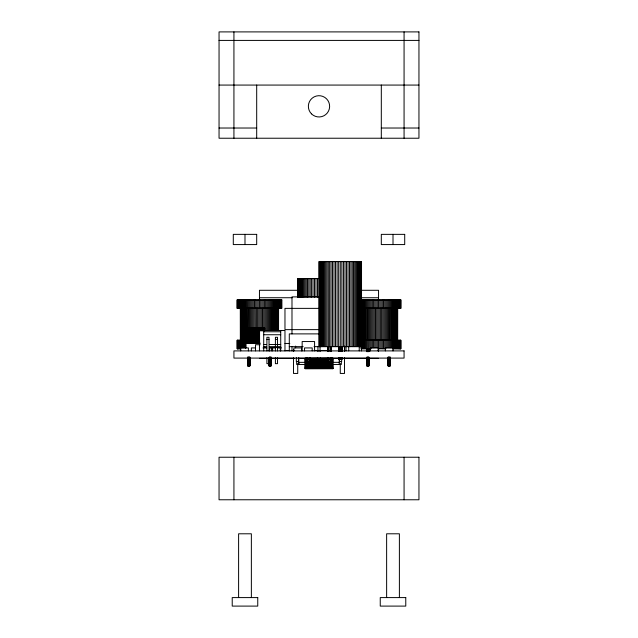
<?xml version="1.0" encoding="UTF-8"?>
<svg xmlns="http://www.w3.org/2000/svg" width="638" height="638" viewBox="0 0 638 638"><rect width="100%" height="100%" fill="white"/><g stroke="black" fill="none" stroke-linecap="round" stroke-linejoin="round"><path stroke-width="0.96" d="M219.049 40.409L418.951 40.409M219.049 85.069L418.951 85.069M219.049 128.023L256.691 128.023M381.309 128.023L418.951 128.023M319 278.591L297.731 278.591L297.786 297.332M298.161 290.29L259.451 290.29L259.451 308.369M361.674 290.29L378.549 290.29L378.549 308.369M319.494 296.885L291.989 296.885L291.989 333.889M259.451 297.731L292.204 297.731M361.674 297.731L378.549 297.731M281.781 299.86L237.121 299.86L237.121 308.369L281.781 308.369L281.749 299.86M361.092 299.86L400.879 299.86L400.839 308.369L361.092 308.369M319.494 308.369L284.971 308.369L284.971 329.631L319.494 329.631M263.709 331.76L280.72 331.76M319.494 333.889L289.293 333.889L289.293 350.9M263.709 334.735L280.72 334.735M266.899 339.416L269.021 339.416M275.401 339.416L277.53 339.416M361.092 340.269L400.879 340.269L400.879 348.771L392.466 348.771M260.384 343.244L245.63 343.244L245.63 348.029M284.971 343.459L289.804 343.459M263.709 344.52L266.54 344.52M269.38 344.52L280.72 344.52M260.184 344.735L255.519 344.735L255.519 350.9M263.709 346.649L266.54 346.649M269.38 346.649L280.72 346.649M289.293 346.649L303.154 346.649M314.048 346.649L361.531 346.649L361.531 261.58L319 261.58L319.056 346.649M263.709 347.495L266.54 347.495M269.38 347.495L280.72 347.495M255.2 347.925L251.372 347.925L251.372 350.9M262.96 347.925L266.788 347.925M269.874 347.925L271.788 347.925L271.788 350.9M275.512 347.925L272.641 347.925L272.641 350.9M277.426 347.925L281.462 347.925M271.333 348.771L272.378 348.771M371.172 348.771L361.092 348.771L361.092 345.94M378.549 348.771L385.918 348.771M284.971 350.477L289.804 350.477M291.741 350.477L294.636 350.477M314.167 350.477L318.035 350.477M319.965 350.477L328.666 350.477M305.179 358.245L307.149 358.165M310.116 358.245L318.011 358.165M319.989 358.245L327.884 358.165M330.851 358.245L332.821 358.165M259.451 358.341L267.394 358.341M270.368 358.341L294.19 358.341M298.161 358.341L307.149 358.365M310.116 358.365L318.011 358.365M319.989 358.365L327.884 358.365M330.851 358.365L338.85 358.341M343.81 358.341L378.549 358.341M305.179 358.516L307.149 358.516M310.116 358.516L318.011 358.516M319.989 358.516L327.884 358.516M330.851 358.516L332.821 358.516M305.179 358.7L307.149 358.7M310.116 358.7L318.011 358.7M319.989 358.7L327.884 358.7M330.851 358.7L332.821 358.7M305.179 358.915L307.149 358.915M310.116 358.915L318.011 358.915M319.989 358.915L327.884 358.915M330.851 358.915L332.821 358.915M305.179 359.162L307.149 359.162M309.127 359.162L318.011 359.162M319.989 359.162L328.873 359.162M330.851 359.162L332.821 359.162M305.179 359.433L307.189 359.409M309.127 359.433L318.011 359.433M319.989 359.433L328.873 359.433M330.811 359.409L332.821 359.433M338.579 359.409L341.952 359.409L341.968 357.447M305.179 359.728L307.149 359.728M309.127 359.728L318.011 359.728M319.989 359.728L328.873 359.728M330.851 359.728L332.821 359.728M305.179 360.047L307.149 360.047M309.127 360.047L318.011 360.047M319.989 360.047L328.873 360.047M330.851 360.047L332.821 360.047M305.179 360.39L307.149 360.39M309.127 360.39L318.011 360.39M319.989 360.39L328.873 360.39M330.851 360.39L332.821 360.39M305.179 360.749L307.149 360.749M309.127 360.749L318.011 360.749M319.989 360.749L328.873 360.749M330.851 360.749L332.821 360.749M305.179 361.132L307.149 361.132M309.127 361.132L318.011 361.132M319.989 361.132L328.873 361.132M330.851 361.132L332.821 361.132M305.179 361.523L332.821 361.523M305.179 361.929L332.821 361.929M339.201 362.344L298.799 362.344L298.799 364.473L298.799 357.926M305.179 362.767L332.821 362.767M305.179 363.197L332.821 363.197M269.021 363.66L266.899 363.66L266.899 357.798M305.179 363.628L332.821 363.628M305.179 364.051L332.821 364.051M305.179 364.888L332.821 364.888M305.179 365.295L332.821 365.295M305.179 365.694L332.821 365.694M268.885 365.789L268.845 362.95L268.813 365.789L271.357 365.789L271.294 357.28M305.179 366.068L332.821 366.068M305.179 366.427L332.821 366.427M305.179 366.77L332.821 366.77M305.179 367.097L332.821 367.097M305.179 367.392L332.821 367.392M305.179 367.663L332.821 367.663M305.179 367.903L332.821 367.903M305.179 368.118L332.821 368.118M305.179 368.301L332.821 368.301M305.179 368.453L332.821 368.453M305.179 368.573L332.821 368.573M332.821 368.66L305.179 368.724L305.179 358.093M404.069 31.9L404.069 138.231M404.069 457.231L404.069 499.769M400.736 299.86L400.736 308.369M400.736 340.269L400.736 348.771M400.56 299.86L400.56 308.369M400.56 340.269L400.56 348.771M400.313 299.86L400.313 308.369M400.321 340.269L400.321 348.771M400.002 299.86L400.002 308.369M400.002 340.269L400.002 348.771M399.627 299.86L399.627 308.369M399.627 340.269L399.627 348.771M399.396 597.591L399.388 533.791L386.628 533.791L386.636 597.591M399.181 299.86L399.181 308.369M399.181 340.269L399.181 348.771M398.662 299.86L398.662 308.369M398.662 340.269L398.662 348.771M398.088 299.86L398.088 308.369M398.088 340.269L398.088 348.771M397.689 308.186L397.649 340.269M397.53 308.186L397.53 340.269M397.45 299.86L397.45 308.369M397.458 340.269L397.458 348.771M397.33 308.186L397.33 340.269M397.059 308.186L397.059 340.269M396.756 299.86L396.756 348.771M396.286 308.186L396.286 340.269M396.007 299.86L396.007 308.369M396.007 340.269L396.007 348.771M395.791 308.186L395.791 340.269M395.193 299.86L395.201 348.771M394.587 308.186L394.587 340.269M394.34 299.86L394.34 308.369M394.34 340.269L394.34 348.771M393.885 308.186L393.885 340.269M393.423 299.86L393.423 308.369M393.423 340.269L393.423 348.771M393.12 308.186L393.12 340.269M393.008 234.361L393.008 244.569M393.008 350.9L393.008 347.925L385.352 347.925L385.352 350.9M392.466 299.86L392.466 308.369M392.466 340.269L392.466 347.83M392.298 308.186L392.298 340.269M391.469 299.86L391.469 347.83M390.48 308.186L390.424 347.83M390.424 299.86L390.424 308.369M390.424 357.28L390.456 365.789L387.912 365.789L387.912 357.28M390.257 357.28L390.257 365.789M390.177 357.28L390.081 365.789M389.978 357.28L389.978 365.789M389.858 357.28L389.858 365.789M389.73 357.28L389.73 365.789M389.603 357.28L389.603 365.789M389.499 308.186L389.499 340.269M389.467 357.28L389.467 365.789M389.347 299.86L389.347 308.369M389.347 340.269L389.347 347.83M389.324 357.28L389.324 365.789M389.18 357.28L389.18 365.789M389.036 357.28L389.036 365.789M388.893 357.28L388.893 365.789M388.757 357.28L388.757 365.789M388.63 357.28L388.63 365.789M388.47 308.186L388.47 340.269M388.502 357.28L388.502 365.789M388.382 357.28L388.382 365.789M388.239 299.86L388.239 308.369M388.239 340.269L388.239 347.83M388.279 357.28L388.279 365.789M388.103 357.28L388.183 365.789M387.976 357.28L387.936 365.789M387.402 308.186L387.402 340.269M387.091 299.86L387.091 308.369M387.091 340.269L387.091 347.83M386.293 308.186L386.293 340.269M385.918 299.86L385.918 308.369M385.918 340.269L385.918 347.83M385.161 308.186L385.161 340.269M384.73 299.86L384.73 308.369M384.73 340.269L384.73 348.771M383.996 308.186L383.996 340.269M383.518 299.86L383.518 308.369M383.518 340.269L383.518 348.771M382.808 308.186L382.808 340.269M382.29 299.86L382.29 308.369M382.29 340.269L382.29 348.771M381.604 308.186L381.604 340.269M381.317 85.069L381.309 138.231M381.046 299.86L381.046 308.369M381.046 340.269L381.046 348.771M380.384 308.186L380.384 340.269M379.801 299.86L379.801 308.369M379.801 340.269L379.801 348.771M379.163 308.186L379.163 340.269M378.549 340.269L378.549 351.442M378.119 350.9L378.119 347.925L370.463 347.925L370.463 350.9M377.935 308.186L377.935 340.269M377.297 299.86L377.297 308.369M377.297 340.269L377.297 347.83M376.707 308.186L376.707 340.269M376.045 299.86L376.045 308.369M376.045 340.269L376.045 347.83M375.495 308.186L375.495 340.269M374.809 299.86L374.809 308.369M374.809 340.269L374.809 347.83M374.291 308.186L374.291 340.269M373.581 299.86L373.581 308.369M373.581 340.269L373.581 347.83M373.102 308.186L373.102 340.269M372.369 299.86L372.369 308.369M372.369 340.269L372.369 347.83M371.938 308.186L371.938 340.269M371.172 299.86L371.172 308.369M371.172 340.269L371.172 347.83M370.798 308.186L370.798 340.269M370 299.86L370 308.369M370 340.269L370 348.771M369.697 308.186L369.697 340.269M369.115 348.771L369.179 351.61M369.115 357.28L369.115 365.789L366.643 365.789L366.643 357.28L366.706 365.789M368.995 348.771L368.995 351.61M368.995 357.28L368.995 365.789M368.86 299.86L368.86 308.369M368.86 340.269L368.812 351.61M368.812 357.28L368.908 365.789M368.708 348.771L368.708 351.61M368.708 357.28L368.708 365.789M368.628 308.186L368.628 340.269M368.589 348.771L368.589 351.61M368.589 357.28L368.589 365.789M368.469 348.771L368.469 351.61M368.469 357.28L368.469 365.789M368.333 348.771L368.333 351.61M368.333 357.28L368.333 365.789M368.198 348.771L368.198 351.61M368.198 357.28L368.198 365.789M368.054 348.771L368.054 351.61M368.054 357.28L368.054 365.789M367.911 348.771L367.911 351.61M367.911 357.28L367.911 365.789M367.743 299.86L367.743 308.369M367.743 340.269L367.767 351.61M367.767 357.28L367.767 365.789M367.632 348.771L367.632 351.61M367.632 357.28L367.632 365.789M367.6 308.186L367.6 340.269M367.488 348.771L367.488 351.61M367.488 357.28L367.488 365.789M367.36 348.771L367.36 351.61M367.36 357.28L367.36 365.789M367.233 348.771L367.233 351.61M367.233 357.28L367.233 365.789M367.121 348.771L367.121 351.61M367.121 357.28L367.121 365.789M367.01 348.771L367.01 351.61M367.01 357.28L367.01 365.789M366.914 348.771L366.834 351.61M366.914 357.28L366.834 365.789M366.667 348.771L366.762 351.61M366.667 299.86L366.643 351.61M365.622 299.86L365.622 348.771M364.8 308.186L364.8 340.269M364.625 299.86L364.625 308.369M364.625 340.269L364.625 348.771M363.971 308.186L363.971 340.269M363.668 299.86L363.668 308.369M363.668 340.269L363.668 348.771M363.205 308.186L363.205 340.269M362.759 299.86L362.759 308.369M362.759 340.269L362.759 348.771M362.504 308.186L362.504 340.269M361.898 299.86L361.898 308.369M361.898 348.771L361.874 308.186M361.475 261.58L361.427 350.9M361.299 261.58L361.299 346.649M360.996 261.58L360.996 346.649M360.59 261.58L360.59 346.649M360.063 261.58L360.063 346.649M359.425 261.58L359.425 346.649M359.234 346.219L359.234 350.9M358.684 261.58L358.684 346.649M357.838 261.58L357.838 346.649M356.897 261.58L356.897 346.649M355.852 261.58L355.852 346.649M354.728 261.58L354.728 346.649M353.524 261.58L353.524 346.649M352.248 261.58L352.248 346.649M350.9 261.58L350.9 346.649M349.496 261.58L349.496 346.649M348.707 346.649L348.707 350.9M348.037 261.58L348.037 346.649M346.538 261.58L346.538 346.649M346.011 346.649L346.011 350.9M344.999 261.58L344.999 346.649M344.624 346.067L344.624 350.9M344.52 346.562L344.52 351.538M344.52 357.511L344.52 373.445L340.269 373.445L340.269 363.485M343.435 261.58L343.435 346.649M341.968 346.649L341.952 351.554L341.856 261.58M341.832 357.447L341.832 359.409M341.761 346.649L341.761 351.554M341.761 357.447L341.761 359.409M341.673 346.649L341.673 351.61M341.593 357.447L341.673 361.531L339.544 361.531L339.528 357.447M341.497 346.649L341.497 351.554M341.497 357.447L341.497 359.409M341.386 346.649L341.386 351.554M341.386 357.447L341.386 359.409M341.33 361.666L341.33 364.473L296.67 364.473L296.67 361.666M341.266 346.649L341.266 351.554M341.266 357.447L341.266 359.409M341.139 346.649L341.139 351.554M341.139 357.447L341.139 359.409M341.003 346.649L341.003 351.554M341.003 357.447L341.003 359.409M340.867 346.649L340.867 351.554M340.867 357.447L340.867 359.409M340.716 346.649L340.716 351.554M340.716 357.447L340.716 359.409M340.572 346.649L340.572 351.554M340.572 357.447L340.572 359.409M340.421 346.649L340.421 351.554M340.421 357.447L340.421 359.409M340.269 261.58L340.269 351.554M340.269 357.447L340.269 359.409M340.118 346.649L340.118 351.554M340.118 357.447L340.118 359.409M339.966 346.649L339.966 351.554M339.966 357.447L339.966 359.409M339.815 346.649L339.815 351.554M339.815 357.447L339.815 359.409M339.671 346.649L339.671 351.554M339.671 357.447L339.671 359.409M339.528 346.649L339.528 351.554M339.392 346.649L339.392 351.554M339.392 357.447L339.392 359.409M339.264 346.649L339.264 351.554M339.264 357.447L339.201 364.473M339.033 346.649L339.033 351.554M339.033 357.447L339.033 359.409M338.938 346.649L338.938 351.554M338.938 357.447L338.938 359.409M338.85 346.649L338.77 351.554M338.77 357.447L338.85 359.409M338.674 261.58L338.65 351.554M338.571 346.649L338.579 351.554M337.095 261.58L337.095 346.649M335.532 261.58L335.532 346.649M334.001 261.58L334.001 346.649M332.821 358.093L332.821 368.724M332.494 261.58L332.494 346.649M331.329 346.649L331.337 351.554M331.329 357.447L331.329 359.409M331.305 346.649L331.305 351.554M331.226 357.447L331.274 359.409M331.09 346.649L331.09 351.554M331.162 357.447L331.09 359.409M331.042 261.58L331.01 351.554M331.01 359.409L331.01 357.447L330.867 361.531M330.867 346.649L330.867 351.61M329.631 261.58L329.631 346.649M328.825 346.649L328.825 351.554M328.825 357.447L328.825 359.409M328.737 346.649L328.737 351.61M328.698 357.447L328.737 361.531M328.57 346.649L328.57 351.554M328.57 357.447L328.57 359.409M328.458 346.649L328.458 351.554M328.458 357.447L328.458 359.409M328.283 261.58L328.355 351.554M328.259 357.447L328.355 359.409M328.171 346.649L328.171 351.554M328.171 357.447L328.171 359.409M328.099 346.649L328.099 351.554M328.099 357.447L328.099 359.409M327.94 346.649L327.94 351.554M327.94 357.447L327.94 359.409M327.007 261.58L327.007 346.649M325.803 261.58L325.803 346.649M324.678 261.58L324.678 346.649M323.641 261.58L323.641 346.649M322.692 261.58L322.692 346.649M321.847 261.58L321.847 346.649M321.105 261.58L321.105 346.649M320.467 261.58L320.467 346.649M320.061 346.649L320.061 351.61M320.061 357.567L320.061 361.531M319.941 261.58L319.941 346.649M319.534 261.58L319.534 346.649M319.239 261.58L319.239 346.649M317.939 346.649L317.939 351.61M317.939 357.567L317.939 361.531M317.485 278.591L317.485 297.332M315.969 278.591L315.969 297.332M314.574 350.9L314.574 341.545L302.157 341.545L302.157 350.9M314.478 278.591L314.478 297.332M313.011 278.591L313.011 297.332M312.197 350.9L312.197 347.925L304.541 347.925L304.541 350.9M311.567 278.591L311.567 297.332M310.164 278.591L310.164 297.332M310.06 359.409L309.901 357.447M309.645 357.447L309.741 359.409M309.542 357.447L309.542 359.409M309.43 357.447L309.43 359.409M309.302 357.447L309.263 361.531M309.175 357.447L309.175 359.409M308.808 278.591L308.808 297.332M307.5 278.591L307.5 297.332M307.189 357.447L307.133 361.531M307.085 357.447L306.99 359.409M306.902 357.447L306.902 359.409M306.83 357.447L306.726 359.409M306.663 357.447L306.671 359.409M306.256 278.591L306.256 297.332M305.076 278.591L305.076 297.332M303.959 278.591L303.959 297.332M302.93 278.591L302.93 297.332M301.973 278.591L301.973 297.332M301.559 350.9L301.559 347.925L293.903 347.925L293.903 350.9M301.112 278.591L301.112 297.332M300.331 278.591L300.331 297.332M299.653 278.591L299.653 297.332M299.07 278.591L299.07 297.332M298.592 278.591L298.592 297.332M298.456 357.567L298.456 361.531L296.327 361.531L296.327 357.567M298.217 278.591L298.217 297.332M297.946 278.591L297.946 297.332M297.731 363.485L297.731 373.445L293.48 373.445L293.48 357.511M295.609 346.091L295.609 347.846M293.48 349.544L293.48 351.538M291.989 346.649L291.989 350.9M284.971 350.9L284.971 330.484L259.451 330.484L259.451 350.9M281.645 299.86L281.645 308.369M281.47 299.86L281.47 308.369M281.222 299.86L281.222 308.369M280.911 299.86L280.911 308.369M280.72 330.484L280.72 350.9M280.529 299.86L280.529 308.369M280.297 347.925L280.297 350.9M280.082 299.86L280.082 308.369M279.572 299.86L279.572 308.369M278.997 299.86L278.997 308.369M278.591 308.186L278.551 330.548M278.439 308.186L278.439 330.548M278.359 299.86L278.359 308.369M278.24 308.186L278.24 330.548M277.969 308.186L277.969 330.548M277.666 299.86L277.618 330.548M277.53 350.964L277.53 337.287L275.401 337.287L275.401 350.964M277.53 357.798L277.53 363.66L275.401 363.66L275.401 357.798M277.195 308.186L277.195 330.548M276.908 299.86L276.908 308.369M276.701 308.186L276.701 330.548M276.102 299.86L276.126 330.548M275.496 308.186L275.496 330.548M275.241 299.86L275.241 308.369M274.795 308.186L274.795 330.548M274.332 299.86L274.332 308.369M274.029 308.186L274.029 330.548M273.375 299.86L273.375 308.369M273.2 308.186L273.2 330.548M272.378 299.86L272.322 330.548M271.389 308.186L271.389 330.548M271.333 299.86L271.333 308.369M271.166 357.28L271.166 365.789M271.086 357.28L270.99 365.789M270.879 357.28L270.879 365.789M270.767 357.28L270.767 365.789M270.64 357.28L270.64 365.789M270.512 357.28L270.512 365.789M270.4 308.186L270.4 330.548M270.368 357.28L270.368 365.789M270.257 299.86L270.257 308.369M270.233 357.28L270.233 365.789M270.089 357.28L270.089 365.789M269.946 357.28L269.946 365.789M269.802 357.28L269.802 365.789M269.659 347.925L269.659 350.9M269.667 357.28L269.667 365.789M269.531 357.28L269.531 365.789M269.372 308.186L269.372 330.548M269.411 357.28L269.411 365.789M269.292 357.28L269.292 365.789M269.14 299.86L269.14 308.369M269.188 357.28L269.188 365.789M269.021 350.964L269.021 337.287L266.899 337.287L266.899 350.964M269.092 357.28L269.005 365.789M268.303 308.186L268.303 330.548M268 299.86L268 308.369M267.202 308.186L267.202 330.548M266.828 299.86L266.828 308.369M266.062 308.186L266.062 330.548M265.631 299.86L265.631 308.369M264.898 308.186L264.898 330.548M264.547 327.932L264.547 330.803L264.634 327.932L245.917 327.932L245.917 348.029M264.419 299.86L264.419 308.369M264.435 327.932L264.435 330.803M264.284 327.932L264.284 330.803M264.092 327.932L264.092 330.803M263.861 327.932L263.861 330.803M263.709 308.186L263.709 328.602M263.709 330.484L263.709 350.9M263.582 327.932L263.582 330.803M263.271 327.932L263.271 330.803M263.191 299.86L263.191 308.369M262.92 327.932L262.92 330.803M262.505 308.186L262.537 330.803M262.114 327.932L262.114 330.803M261.955 299.86L261.955 308.369M261.66 327.932L261.66 330.803M261.293 308.186L261.293 328.602M261.181 327.932L261.181 330.803M260.703 299.86L260.703 308.369M260.671 327.932L260.671 330.803M260.137 327.932L260.137 330.803M260.065 308.186L260.065 328.602M259.578 327.932L259.578 343.244M259.004 327.932L259.004 343.244M258.837 308.186L258.837 328.602M258.406 327.932L258.406 343.244M258.199 299.86L258.199 308.369M257.8 327.932L257.8 343.244M257.616 308.186L257.616 328.602M257.178 327.932L257.178 343.244M256.954 299.86L256.954 308.369M256.691 85.069L256.691 138.231M256.548 327.932L256.548 343.244M256.396 308.186L256.396 328.602M255.918 327.932L255.918 343.244M255.71 299.86L255.71 308.369M255.192 308.186L255.272 343.244M254.634 327.932L254.634 343.244M254.482 299.86L254.482 308.369M254.004 308.186L254.004 343.244M253.374 327.932L253.374 343.244M253.27 299.86L253.27 308.369M252.839 308.186L252.839 328.602M252.752 327.932L252.752 343.244M252.146 327.932L252.146 343.244M252.082 299.86L252.082 308.369M251.707 308.186L251.707 328.602M251.547 327.932L251.547 343.244M251.372 597.591L251.364 533.791L238.604 533.791L238.604 597.591M250.909 299.86L250.909 308.369M250.973 327.932L250.973 343.244M250.598 308.186L250.598 328.602M250.415 327.932L250.415 343.244M250.024 357.28L250.088 365.789L247.552 365.789L247.552 357.28M249.881 327.932L249.881 343.244M249.897 357.28L249.897 365.789M249.761 299.86L249.761 308.369M249.721 357.28L249.817 365.789M249.618 357.28L249.618 365.789M249.53 308.186L249.53 328.602M249.498 357.28L249.498 365.789M249.37 327.932L249.37 343.244M249.37 357.28L249.37 365.789M249.243 357.28L249.243 365.789M249.107 357.28L249.107 365.789M248.964 357.28L248.964 365.789M248.892 327.932L248.892 343.244M248.82 357.28L248.82 365.789M248.653 299.86L248.653 308.369M248.676 357.28L248.676 365.789M248.533 357.28L248.533 365.789M248.501 308.186L248.437 343.244M248.397 350.9L248.397 347.925L240.741 347.925L240.741 350.9M248.397 357.28L248.397 365.789M248.27 357.28L248.27 365.789M248.142 357.28L248.142 365.789M248.015 327.932L248.015 343.244M248.023 357.28L248.023 365.789M247.919 357.28L247.919 365.789M247.823 357.28L247.743 365.789M247.632 327.932L247.632 343.244M247.576 357.28L247.616 365.789M247.576 299.86L247.52 328.602M247.281 327.932L247.281 343.244M246.97 327.932L246.97 343.244M246.691 327.932L246.691 343.244M246.531 299.86L246.587 328.602M246.459 327.932L246.459 343.244M246.268 327.932L246.268 343.244M246.116 327.932L246.116 343.244M246.005 327.932L246.005 343.244M245.702 308.186L245.702 340.269L237.121 340.269L237.161 348.771L240.542 348.771L240.542 340.269M245.534 299.86L245.534 308.369M245.534 340.269L245.534 347.83M244.992 234.361L244.992 244.569M244.88 308.186L244.88 340.269M244.577 299.86L244.577 308.369M244.577 340.269L244.577 347.83M244.115 308.186L244.115 340.269M243.66 299.86L243.66 308.369M243.66 340.269L243.66 347.83M243.413 308.186L243.413 340.269M242.807 299.86L242.807 308.369M242.799 340.269L242.799 347.83M242.775 308.186L242.775 340.269M242.209 308.186L242.209 340.269M241.993 299.86L241.993 308.369M241.993 340.269L241.993 347.83M241.714 308.186L241.714 340.269M241.244 299.86L241.244 347.83M240.941 308.186L240.941 340.269M240.67 308.186L240.67 340.269M240.55 299.86L240.55 308.369M240.47 308.186L240.47 340.269M240.311 308.186L240.351 340.269M239.912 299.86L239.912 308.369M239.912 340.269L239.912 348.771M239.338 299.86L239.338 308.369M239.338 340.269L239.338 348.771M238.819 299.86L238.819 308.369M238.819 340.269L238.819 348.771M238.373 299.86L238.373 308.369M238.373 340.269L238.373 348.771M237.998 299.86L237.998 308.369M237.998 340.269L237.998 348.771M237.687 299.86L237.687 308.369M237.679 340.269L237.679 348.771M237.44 299.86L237.44 308.369M237.44 340.269L237.44 348.771M237.264 299.86L237.264 308.369M237.264 340.269L237.264 348.771M233.931 31.9L233.931 138.231M233.931 457.231L233.931 499.769M418.951 31.9L219.049 31.9L219.049 138.231L418.951 138.231L418.951 31.9M256.691 234.361L233.293 234.361L233.293 244.569L256.691 244.569L256.691 234.361M404.707 234.361L381.309 234.361L381.309 244.569L404.707 244.569L404.707 234.361M404.069 350.9L233.931 350.9L233.931 358.093L404.069 358.093L404.069 350.9M418.951 457.231L219.049 457.231L219.049 499.769L418.951 499.769L418.951 457.231M257.752 597.591L232.224 597.591L232.224 606.1L257.752 606.1L257.752 597.591M405.776 597.591L380.248 597.591L380.256 606.1L405.776 606.1L405.768 597.591M338.65 359.409L338.65 357.447L338.611 359.409M311.48 113.851A10.631 10.631 0 0 0 329.272 109.082A10.631 10.631 0 0 0 316.249 96.059A10.631 10.631 0 0 0 311.48 113.851"/></g></svg>
